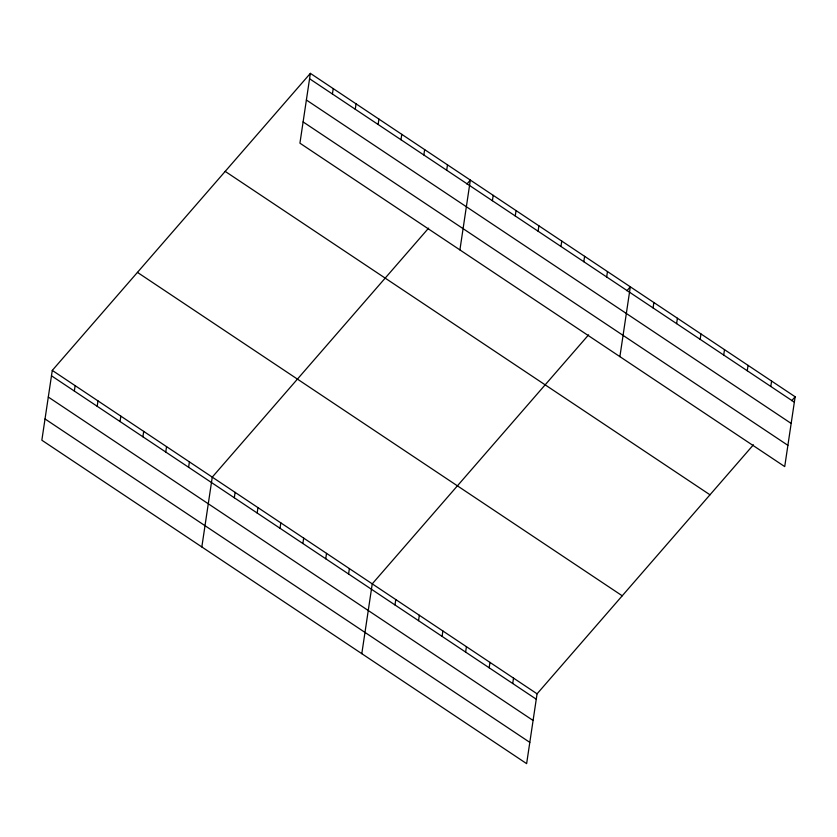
<?xml version="1.0" encoding="UTF-8"?>
<svg xmlns="http://www.w3.org/2000/svg" width="837" height="837" viewBox="0 0 837 837"><rect width="100%" height="100%" fill="white"/><g stroke="black" fill="none" stroke-linecap="round" stroke-linejoin="round"><path stroke-width="1.26" d="M310.37 73.363L299.928 143.179L784.719 466.596L795.15 396.78L310.37 73.363L52.281 370.404L41.85 440.22L526.63 763.637L537.072 693.821L753.415 444.813M74.336 391.036L75.142 385.648M97.186 406.29L97.992 400.902M120.036 421.534L120.842 416.146M142.897 436.778L143.702 431.39M165.747 452.032L166.553 446.644M188.607 467.276L189.413 461.888M201.832 546.948L212.263 477.132L428.617 228.124M234.308 497.764L235.113 492.376M257.168 513.018L257.974 507.63M332.415 93.995L333.22 88.607M280.018 528.262L280.824 522.874M355.265 109.249L356.07 103.861M302.868 543.506L303.674 538.118M378.125 124.493L378.931 119.105M325.729 558.76L326.535 553.372M400.975 139.737L401.781 134.349M348.579 574.004L349.385 568.616M423.836 154.991L424.641 149.603M361.804 653.676L372.245 583.86L588.589 334.852M446.686 170.235L447.492 164.847M394.98 604.963L395.786 599.574M459.911 249.907L470.342 180.091L466.941 184.014M418.531 620.667L419.337 615.279M492.397 200.723L493.202 195.335M442.072 636.382L442.878 630.993M515.247 215.977L516.052 210.589M465.623 652.086L466.429 646.698M538.097 231.221L538.902 225.833M489.164 667.79L489.969 662.402M560.957 246.465L561.763 241.077M512.715 683.505L513.52 678.116M583.807 261.719L584.613 256.331M606.668 276.963L607.474 271.575M619.893 356.635L630.324 286.819L626.913 290.742M653.069 307.922L653.875 302.534M676.61 323.626L677.415 318.238M700.161 339.341L700.967 333.953M723.702 355.045L724.507 349.657M747.253 370.76L748.058 365.371M770.793 386.464L771.599 381.076M791.739 400.703L795.15 396.78M309.564 78.751L794.344 402.168M306.384 100.011L791.164 423.428M303.109 121.92L787.889 445.336M225.195 171.386L709.985 494.803M137.446 272.381L622.236 595.798M52.281 370.404L537.072 693.821M51.475 375.792L536.266 699.209M48.305 397.052L533.085 720.469M45.031 418.96L529.811 742.377"/></g></svg>
